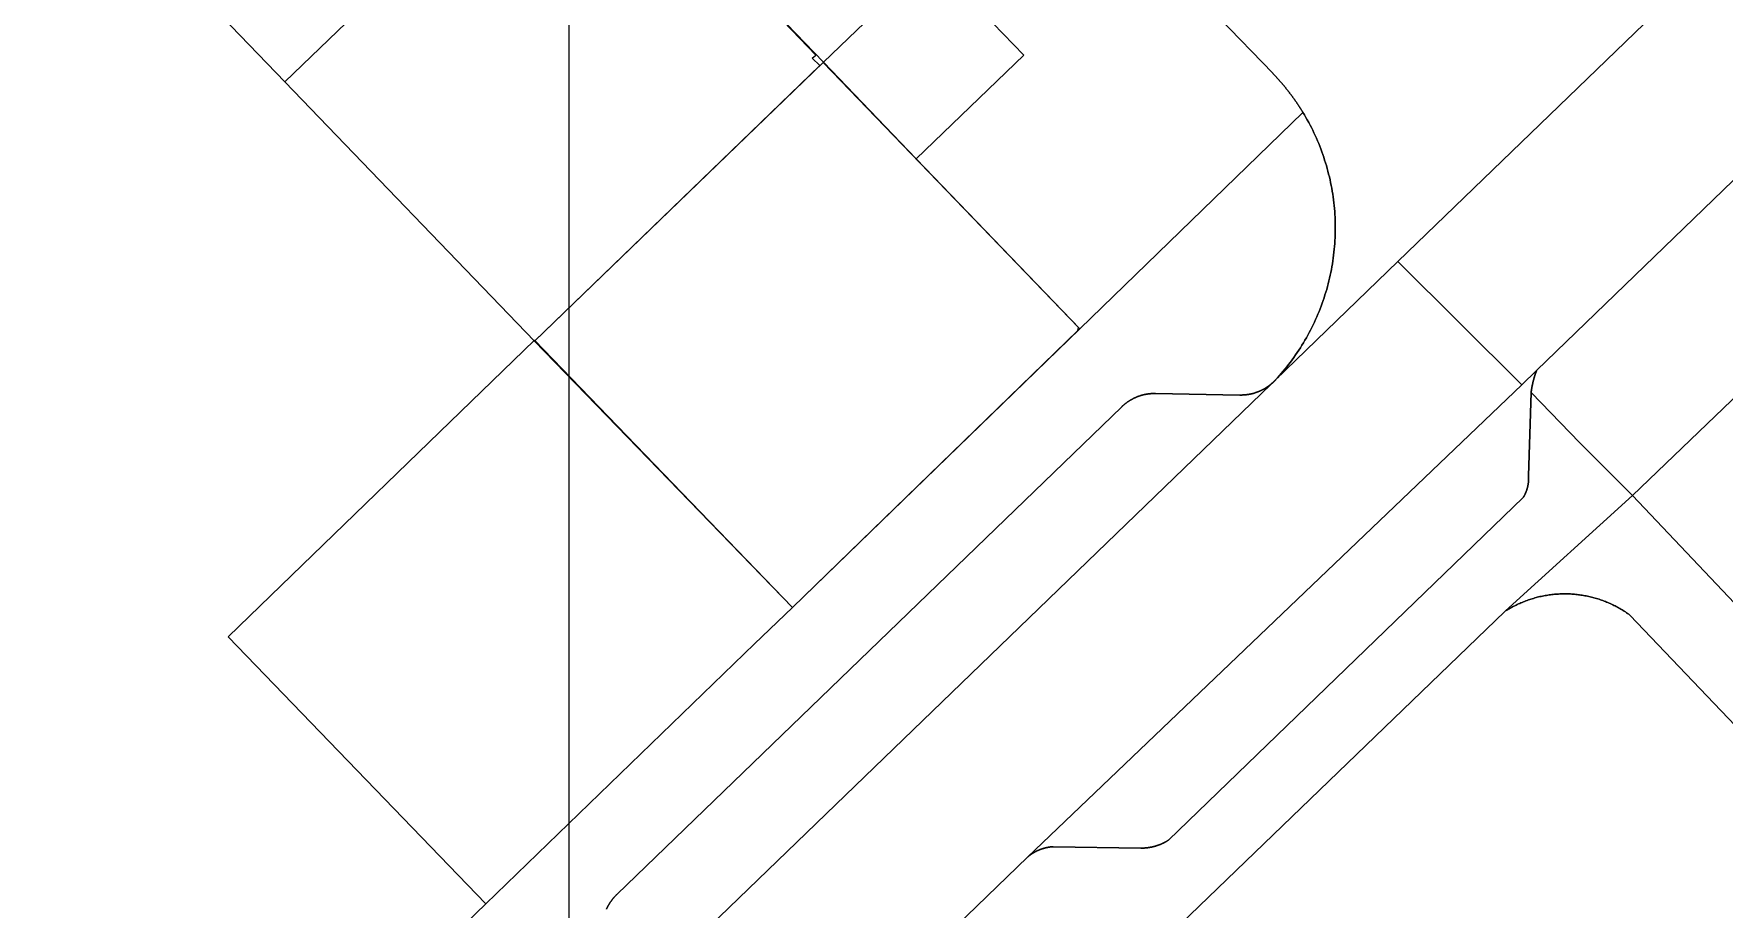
# Model space of a CAD drawing. Header units: metres. Extents: x -127 to 442, y -186 to 462.
# Drawn here: x -11.28 to 24.37, y 17.32 to 35.79 of the extents above; entities that cross this region are included whole.
import ezdxf

# ---------------------------------------------------------------- set-up
doc = ezdxf.new("R2010")
doc.units = ezdxf.units.M

msp = doc.modelspace()

# ---------------------------------------------------------------- linework, layer by layer
at = {"color": 7}
msp.add_lwpolyline([(0, 0), (249, 0), (249, 249), (0, 249)], close=True, dxfattribs=at)
at = {"layer": 'building_2', "color": 1}
for points in [[(-11.281, 40.281), (-5.984, 34.781), (0.117, 40.656), (-5.188, 46.156), (-11.281, 40.281)], [(0.117, 40.656), (-5.984, 34.781), (-0.719, 29.312), (5.297, 35.125), (5.133, 35.281), (5.211, 35.344), (0.117, 40.656)], [(5.367, 35.188), (-0.719, 29.312), (4.719, 23.688), (10.734, 29.531), (10.75, 29.594), (5.367, 35.188)]]:
    msp.add_lwpolyline(points, close=True, dxfattribs=at)
at = {"layer": 'road_0', "color": 8}
for points in [[(13.718, 36.13), (14.848, 34.959), (14.848, 34.959), (14.855, 34.951), (14.863, 34.944), (14.87, 34.936), (14.877, 34.929), (14.884, 34.921), (14.891, 34.913), (14.899, 34.906), (14.906, 34.898), (14.913, 34.89), (14.92, 34.882), (14.927, 34.875), (14.934, 34.867), (14.941, 34.859), (14.949, 34.851), (14.956, 34.844), (14.963, 34.836), (14.97, 34.828), (14.977, 34.82), (14.984, 34.812), (14.991, 34.804), (14.998, 34.796), (15.004, 34.788), (15.011, 34.781), (15.018, 34.773), (15.025, 34.765), (15.032, 34.757), (15.039, 34.749), (15.046, 34.741), (15.052, 34.733), (15.059, 34.725), (15.066, 34.717), (15.073, 34.708), (15.08, 34.7), (15.086, 34.692), (15.093, 34.684), (15.1, 34.676), (15.106, 34.668), (15.113, 34.66), (15.12, 34.652), (15.126, 34.643), (15.133, 34.635), (15.139, 34.627), (15.146, 34.619), (15.152, 34.611), (15.159, 34.602), (15.165, 34.594), (15.172, 34.586), (15.178, 34.577), (15.185, 34.569), (15.191, 34.561), (15.198, 34.552), (15.204, 34.544), (15.21, 34.536), (15.217, 34.527), (15.223, 34.519), (15.229, 34.51), (15.236, 34.502), (15.242, 34.494), (15.248, 34.485), (15.255, 34.477), (15.261, 34.468), (15.267, 34.46), (15.273, 34.451), (15.279, 34.443), (15.285, 34.434), (15.292, 34.426), (15.298, 34.417), (15.304, 34.408), (15.31, 34.4), (15.316, 34.391), (15.322, 34.383), (15.328, 34.374), (15.334, 34.365), (15.34, 34.357), (15.346, 34.348), (15.352, 34.339), (15.358, 34.331), (15.364, 34.322), (15.37, 34.313), (15.375, 34.304), (15.381, 34.296), (15.387, 34.287), (15.393, 34.278), (15.399, 34.269), (15.404, 34.261), (15.41, 34.252), (15.416, 34.243), (15.422, 34.234), (15.427, 34.225), (15.433, 34.216), (15.439, 34.207), (15.444, 34.199), (15.45, 34.19), (15.455, 34.181), (15.461, 34.172), (15.466, 34.163), (15.472, 34.154), (15.478, 34.145), (15.483, 34.136), (15.483, 34.136), (15.515, 34.083), (15.546, 34.03), (15.576, 33.976), (15.605, 33.922), (15.634, 33.868), (15.662, 33.813), (15.69, 33.758), (15.716, 33.703), (15.742, 33.647), (15.767, 33.591), (15.792, 33.534), (15.816, 33.477), (15.839, 33.42), (15.861, 33.363), (15.882, 33.305), (15.903, 33.247), (15.923, 33.189), (15.942, 33.13), (15.96, 33.072), (15.978, 33.013), (15.995, 32.954), (16.011, 32.894), (16.026, 32.835), (16.041, 32.775), (16.055, 32.715), (16.068, 32.655), (16.08, 32.594), (16.091, 32.534), (16.102, 32.473), (16.112, 32.412), (16.121, 32.351), (16.129, 32.29), (16.136, 32.229), (16.143, 32.168), (16.149, 32.107), (16.154, 32.046), (16.158, 31.984), (16.161, 31.923), (16.164, 31.861), (16.165, 31.8), (16.166, 31.738), (16.167, 31.677), (16.166, 31.615), (16.164, 31.553), (16.162, 31.492), (16.159, 31.43), (16.155, 31.369), (16.151, 31.308), (16.145, 31.246), (16.139, 31.185), (16.132, 31.124), (16.124, 31.063), (16.115, 31.002), (16.106, 30.941), (16.095, 30.88), (16.084, 30.82), (16.073, 30.76), (16.06, 30.699), (16.046, 30.639), (16.032, 30.579), (16.017, 30.52), (16.001, 30.46), (15.985, 30.401), (15.968, 30.342), (15.949, 30.283), (15.931, 30.224), (15.911, 30.166), (15.89, 30.108), (15.869, 30.05), (15.847, 29.993), (15.825, 29.935), (15.801, 29.879), (15.777, 29.822), (15.752, 29.766), (15.727, 29.71), (15.7, 29.654), (15.673, 29.599), (15.645, 29.544), (15.617, 29.489), (15.588, 29.435), (15.558, 29.381), (15.527, 29.328), (15.496, 29.275), (15.464, 29.223), (15.431, 29.17), (15.397, 29.119), (15.363, 29.067), (15.329, 29.017), (15.293, 28.966), (15.257, 28.916), (15.22, 28.867), (15.183, 28.818), (15.145, 28.77), (15.106, 28.722), (15.067, 28.674), (15.027, 28.627), (14.987, 28.581), (14.946, 28.535), (14.904, 28.49), (14.904, 28.49), (17.488, 30.988), (24.284, 37.557)], [(24.284, 37.557), (17.488, 30.988), (20.098, 28.385), (20.412, 28.689), (25.176, 33.299)], [(7.637, 37.374), (9.6, 35.34), (7.329, 33.155), (10.779, 29.569), (15.483, 34.136), (15.483, 34.136), (15.478, 34.145), (15.472, 34.154), (15.466, 34.163), (15.461, 34.172), (15.455, 34.181), (15.45, 34.19), (15.444, 34.199), (15.439, 34.207), (15.433, 34.216), (15.427, 34.225), (15.422, 34.234), (15.416, 34.243), (15.41, 34.252), (15.404, 34.261), (15.399, 34.269), (15.393, 34.278), (15.387, 34.287), (15.381, 34.296), (15.375, 34.304), (15.37, 34.313), (15.364, 34.322), (15.358, 34.331), (15.352, 34.339), (15.346, 34.348), (15.34, 34.357), (15.334, 34.365), (15.328, 34.374), (15.322, 34.383), (15.316, 34.391), (15.31, 34.4), (15.304, 34.408), (15.298, 34.417), (15.292, 34.426), (15.285, 34.434), (15.279, 34.443), (15.273, 34.451), (15.267, 34.46), (15.261, 34.468), (15.255, 34.477), (15.248, 34.485), (15.242, 34.494), (15.236, 34.502), (15.229, 34.51), (15.223, 34.519), (15.217, 34.527), (15.21, 34.536), (15.204, 34.544), (15.198, 34.552), (15.191, 34.561), (15.185, 34.569), (15.178, 34.577), (15.172, 34.586), (15.165, 34.594), (15.159, 34.602), (15.152, 34.611), (15.146, 34.619), (15.139, 34.627), (15.133, 34.635), (15.126, 34.643), (15.12, 34.652), (15.113, 34.66), (15.106, 34.668), (15.1, 34.676), (15.093, 34.684), (15.086, 34.692), (15.08, 34.7), (15.073, 34.708), (15.066, 34.717), (15.059, 34.725), (15.052, 34.733), (15.046, 34.741), (15.039, 34.749), (15.032, 34.757), (15.025, 34.765), (15.018, 34.773), (15.011, 34.781), (15.004, 34.788), (14.998, 34.796), (14.991, 34.804), (14.984, 34.812), (14.977, 34.82), (14.97, 34.828), (14.963, 34.836), (14.956, 34.844), (14.949, 34.851), (14.941, 34.859), (14.934, 34.867), (14.927, 34.875), (14.92, 34.882), (14.913, 34.89), (14.906, 34.898), (14.899, 34.906), (14.891, 34.913), (14.884, 34.921), (14.877, 34.929), (14.87, 34.936), (14.863, 34.944), (14.855, 34.951), (14.848, 34.959), (14.848, 34.959), (13.718, 36.13)], [(0.796, 17.324), (0.799, 17.331), (0.803, 17.339), (0.806, 17.346), (0.809, 17.353), (0.813, 17.36), (0.817, 17.367), (0.82, 17.375), (0.824, 17.382), (0.828, 17.389), (0.831, 17.396), (0.835, 17.403), (0.839, 17.41), (0.843, 17.417), (0.847, 17.423), (0.851, 17.43), (0.855, 17.437), (0.859, 17.444), (0.864, 17.451), (0.868, 17.457), (0.872, 17.464), (0.877, 17.471), (0.881, 17.477), (0.886, 17.484), (0.89, 17.49), (0.895, 17.497), (0.899, 17.503), (0.904, 17.51), (0.909, 17.516), (0.914, 17.523), (0.918, 17.529), (0.923, 17.535), (0.928, 17.542), (0.933, 17.548), (0.938, 17.554), (0.943, 17.56), (0.949, 17.566), (0.954, 17.572), (0.959, 17.578), (0.964, 17.584), (0.97, 17.59), (0.975, 17.596), (0.98, 17.602), (0.986, 17.608), (0.991, 17.613), (0.997, 17.619), (1.003, 17.625), (1.008, 17.63), (1.014, 17.636), (1.014, 17.636), (11.664, 27.925), (11.664, 27.925), (11.67, 27.931), (11.675, 27.936), (11.681, 27.941), (11.687, 27.947), (11.693, 27.952), (11.699, 27.957), (11.705, 27.963), (11.711, 27.968), (11.717, 27.973), (11.723, 27.978), (11.729, 27.983), (11.736, 27.988), (11.742, 27.993), (11.748, 27.998), (11.754, 28.003), (11.761, 28.007), (11.767, 28.012), (11.773, 28.017), (11.78, 28.021), (11.786, 28.026), (11.793, 28.03), (11.8, 28.035), (11.806, 28.039), (11.813, 28.044), (11.819, 28.048), (11.826, 28.052), (11.833, 28.057), (11.84, 28.061), (11.846, 28.065), (11.853, 28.069), (11.86, 28.073), (11.867, 28.077), (11.874, 28.081), (11.881, 28.084), (11.888, 28.088), (11.895, 28.092), (11.902, 28.096), (11.909, 28.099), (11.916, 28.103), (11.923, 28.106), (11.93, 28.11), (11.938, 28.113), (11.945, 28.116), (11.952, 28.12), (11.959, 28.123), (11.967, 28.126), (11.974, 28.129), (11.981, 28.132), (11.989, 28.135), (11.996, 28.138), (12.004, 28.141), (12.011, 28.143), (12.018, 28.146), (12.026, 28.149), (12.033, 28.151), (12.041, 28.154), (12.049, 28.157), (12.056, 28.159), (12.064, 28.161), (12.071, 28.164), (12.079, 28.166), (12.087, 28.168), (12.094, 28.17), (12.102, 28.172), (12.11, 28.174), (12.117, 28.176), (12.125, 28.178), (12.133, 28.18), (12.14, 28.182), (12.148, 28.183), (12.156, 28.185), (12.164, 28.186), (12.172, 28.188), (12.179, 28.189), (12.187, 28.191), (12.195, 28.192), (12.203, 28.193), (12.211, 28.195), (12.219, 28.196), (12.226, 28.197), (12.234, 28.198), (12.242, 28.199), (12.25, 28.2), (12.258, 28.2), (12.266, 28.201), (12.274, 28.202), (12.282, 28.202), (12.29, 28.203), (12.298, 28.204), (12.306, 28.204), (12.313, 28.204), (12.321, 28.205), (12.329, 28.205), (12.337, 28.205), (12.345, 28.205), (12.353, 28.205), (12.361, 28.205), (12.369, 28.205), (12.377, 28.205), (12.377, 28.205), (14.154, 28.172), (14.154, 28.172), (14.161, 28.172), (14.168, 28.172), (14.176, 28.172), (14.183, 28.172), (14.19, 28.172), (14.197, 28.172), (14.204, 28.172), (14.212, 28.173), (14.219, 28.173), (14.226, 28.173), (14.233, 28.174), (14.24, 28.174), (14.248, 28.175), (14.255, 28.175), (14.262, 28.176), (14.269, 28.177), (14.276, 28.177), (14.283, 28.178), (14.291, 28.179), (14.298, 28.18), (14.305, 28.181), (14.312, 28.182), (14.319, 28.183), (14.326, 28.184), (14.333, 28.185), (14.341, 28.186), (14.348, 28.188), (14.355, 28.189), (14.362, 28.19), (14.369, 28.192), (14.376, 28.193), (14.383, 28.195), (14.39, 28.196), (14.397, 28.198), (14.404, 28.199), (14.411, 28.201), (14.418, 28.203), (14.425, 28.205), (14.432, 28.206), (14.439, 28.208), (14.446, 28.21), (14.453, 28.212), (14.46, 28.214), (14.467, 28.216), (14.474, 28.219), (14.48, 28.221), (14.487, 28.223), (14.494, 28.225), (14.501, 28.228), (14.508, 28.23), (14.515, 28.232), (14.521, 28.235), (14.528, 28.238), (14.535, 28.24), (14.541, 28.243), (14.548, 28.245), (14.555, 28.248), (14.561, 28.251), (14.568, 28.254), (14.575, 28.257), (14.581, 28.26), (14.588, 28.263), (14.594, 28.266), (14.601, 28.269), (14.607, 28.272), (14.614, 28.275), (14.62, 28.278), (14.627, 28.281), (14.633, 28.285), (14.64, 28.288), (14.646, 28.291), (14.652, 28.295), (14.659, 28.298), (14.665, 28.302), (14.671, 28.305), (14.677, 28.309), (14.684, 28.313), (14.69, 28.316), (14.696, 28.32), (14.702, 28.324), (14.708, 28.328), (14.714, 28.332), (14.72, 28.336), (14.726, 28.339), (14.732, 28.343), (14.738, 28.348), (14.744, 28.352), (14.75, 28.356), (14.756, 28.36), (14.762, 28.364), (14.768, 28.368), (14.773, 28.373), (14.779, 28.377), (14.785, 28.381), (14.791, 28.386), (14.796, 28.39), (14.802, 28.395), (14.807, 28.399), (14.813, 28.404), (14.813, 28.404), (14.814, 28.405), (14.815, 28.406), (14.816, 28.406), (14.817, 28.407), (14.818, 28.408), (14.819, 28.409), (14.82, 28.41), (14.821, 28.411), (14.822, 28.411), (14.823, 28.412), (14.824, 28.413), (14.825, 28.414), (14.825, 28.415), (14.826, 28.416), (14.827, 28.416), (14.828, 28.417), (14.829, 28.418), (14.83, 28.419), (14.831, 28.42), (14.832, 28.421), (14.833, 28.421), (14.834, 28.422), (14.835, 28.423), (14.836, 28.424), (14.837, 28.425), (14.838, 28.426), (14.839, 28.426), (14.84, 28.427), (14.841, 28.428), (14.842, 28.429), (14.843, 28.43), (14.843, 28.431), (14.844, 28.432), (14.845, 28.432), (14.846, 28.433), (14.847, 28.434), (14.848, 28.435), (14.849, 28.436), (14.85, 28.437), (14.851, 28.438), (14.852, 28.438), (14.853, 28.439), (14.854, 28.44), (14.855, 28.441), (14.856, 28.442), (14.856, 28.443), (14.857, 28.444), (14.858, 28.444), (14.859, 28.445), (14.86, 28.446), (14.861, 28.447), (14.862, 28.448), (14.863, 28.449), (14.864, 28.45), (14.865, 28.451), (14.866, 28.451), (14.867, 28.452), (14.867, 28.453), (14.868, 28.454), (14.869, 28.455), (14.87, 28.456), (14.871, 28.457), (14.872, 28.458), (14.873, 28.458), (14.874, 28.459), (14.875, 28.46), (14.876, 28.461), (14.877, 28.462), (14.877, 28.463), (14.878, 28.464), (14.879, 28.465), (14.88, 28.466), (14.881, 28.466), (14.882, 28.467), (14.883, 28.468), (14.884, 28.469), (14.885, 28.47), (14.886, 28.471), (14.886, 28.472), (14.887, 28.473), (14.888, 28.474), (14.889, 28.475), (14.89, 28.475), (14.891, 28.476), (14.892, 28.477), (14.893, 28.478), (14.893, 28.479), (14.894, 28.48), (14.895, 28.481), (14.896, 28.482), (14.897, 28.483), (14.898, 28.484), (14.899, 28.485), (14.9, 28.485), (14.901, 28.486), (14.901, 28.487), (14.902, 28.488), (14.903, 28.489), (14.904, 28.49), (14.904, 28.49), (14.946, 28.535), (14.987, 28.581), (15.027, 28.627), (15.067, 28.674), (15.106, 28.722), (15.145, 28.77), (15.183, 28.818), (15.22, 28.867), (15.257, 28.916), (15.293, 28.966), (15.329, 29.017), (15.363, 29.067), (15.397, 29.119), (15.431, 29.17), (15.464, 29.223), (15.496, 29.275), (15.527, 29.328), (15.558, 29.381), (15.588, 29.435), (15.617, 29.489), (15.645, 29.544), (15.673, 29.599), (15.7, 29.654), (15.727, 29.71), (15.752, 29.766), (15.777, 29.822), (15.801, 29.879), (15.825, 29.935), (15.847, 29.993), (15.869, 30.05), (15.89, 30.108), (15.911, 30.166), (15.931, 30.224), (15.949, 30.283), (15.968, 30.342), (15.985, 30.401), (16.001, 30.46), (16.017, 30.52), (16.032, 30.579), (16.046, 30.639), (16.06, 30.699), (16.073, 30.76), (16.084, 30.82), (16.095, 30.88), (16.106, 30.941), (16.115, 31.002), (16.124, 31.063), (16.132, 31.124), (16.139, 31.185), (16.145, 31.246), (16.151, 31.308), (16.155, 31.369), (16.159, 31.43), (16.162, 31.492), (16.164, 31.553), (16.166, 31.615), (16.167, 31.677), (16.166, 31.738), (16.165, 31.8), (16.164, 31.861), (16.161, 31.923), (16.158, 31.984), (16.154, 32.046), (16.149, 32.107), (16.143, 32.168), (16.136, 32.229), (16.129, 32.29), (16.121, 32.351), (16.112, 32.412), (16.102, 32.473), (16.091, 32.534), (16.08, 32.594), (16.068, 32.655), (16.055, 32.715), (16.041, 32.775), (16.026, 32.835), (16.011, 32.894), (15.995, 32.954), (15.978, 33.013), (15.96, 33.072), (15.942, 33.13), (15.923, 33.189), (15.903, 33.247), (15.882, 33.305), (15.861, 33.363), (15.839, 33.42), (15.816, 33.477), (15.792, 33.534), (15.767, 33.591), (15.742, 33.647), (15.716, 33.703), (15.69, 33.758), (15.662, 33.813), (15.634, 33.868), (15.605, 33.922), (15.576, 33.976), (15.546, 34.03), (15.515, 34.083), (15.483, 34.136), (15.483, 34.136), (10.779, 29.569), (4.719, 23.689), (3.92, 22.92), (-1.75, 17.435), (-7.441, 11.929)], [(25.176, 33.299), (20.412, 28.689), (20.412, 28.689), (20.41, 28.684), (20.409, 28.68), (20.407, 28.675), (20.405, 28.671), (20.403, 28.666), (20.402, 28.662), (20.4, 28.657), (20.398, 28.653), (20.397, 28.648), (20.395, 28.644), (20.393, 28.639), (20.392, 28.634), (20.39, 28.63), (20.388, 28.625), (20.387, 28.621), (20.385, 28.616), (20.384, 28.611), (20.382, 28.607), (20.381, 28.602), (20.379, 28.598), (20.378, 28.593), (20.376, 28.588), (20.375, 28.584), (20.373, 28.579), (20.372, 28.575), (20.37, 28.57), (20.369, 28.565), (20.367, 28.561), (20.366, 28.556), (20.364, 28.551), (20.363, 28.547), (20.362, 28.542), (20.36, 28.537), (20.359, 28.533), (20.358, 28.528), (20.356, 28.523), (20.355, 28.519), (20.354, 28.514), (20.352, 28.509), (20.351, 28.505), (20.35, 28.5), (20.348, 28.495), (20.347, 28.491), (20.346, 28.486), (20.345, 28.481), (20.343, 28.477), (20.342, 28.472), (20.341, 28.467), (20.34, 28.463), (20.339, 28.458), (20.338, 28.453), (20.336, 28.448), (20.335, 28.444), (20.334, 28.439), (20.333, 28.434), (20.332, 28.43), (20.331, 28.425), (20.33, 28.42), (20.329, 28.415), (20.328, 28.411), (20.327, 28.406), (20.326, 28.401), (20.324, 28.396), (20.323, 28.392), (20.322, 28.387), (20.322, 28.382), (20.321, 28.377), (20.32, 28.373), (20.319, 28.368), (20.318, 28.363), (20.317, 28.358), (20.316, 28.354), (20.315, 28.349), (20.314, 28.344), (20.313, 28.339), (20.312, 28.334), (20.312, 28.33), (20.311, 28.325), (20.31, 28.32), (20.309, 28.315), (20.308, 28.31), (20.307, 28.306), (20.307, 28.301), (20.306, 28.296), (20.305, 28.291), (20.304, 28.287), (20.304, 28.282), (20.303, 28.277), (20.302, 28.272), (20.302, 28.267), (20.301, 28.263), (20.3, 28.258), (20.3, 28.253), (20.299, 28.248), (20.298, 28.243), (20.298, 28.238), (20.297, 28.234), (20.297, 28.229), (20.296, 28.224), (20.296, 28.224), (21.324, 27.162), (22.434, 26.055), (27.49, 30.904)], [(1.338, 10.355), (9.676, 18.424), (20.098, 28.385), (17.488, 30.988), (14.904, 28.49), (14.904, 28.49), (14.903, 28.489), (14.902, 28.488), (14.901, 28.487), (14.901, 28.486), (14.9, 28.485), (14.899, 28.485), (14.898, 28.484), (14.897, 28.483), (14.896, 28.482), (14.895, 28.481), (14.894, 28.48), (14.893, 28.479), (14.893, 28.478), (14.892, 28.477), (14.891, 28.476), (14.89, 28.475), (14.889, 28.475), (14.888, 28.474), (14.887, 28.473), (14.886, 28.472), (14.886, 28.471), (14.885, 28.47), (14.884, 28.469), (14.883, 28.468), (14.882, 28.467), (14.881, 28.466), (14.88, 28.466), (14.879, 28.465), (14.878, 28.464), (14.877, 28.463), (14.877, 28.462), (14.876, 28.461), (14.875, 28.46), (14.874, 28.459), (14.873, 28.458), (14.872, 28.458), (14.871, 28.457), (14.87, 28.456), (14.869, 28.455), (14.868, 28.454), (14.867, 28.453), (14.867, 28.452), (14.866, 28.451), (14.865, 28.451), (14.864, 28.45), (14.863, 28.449), (14.862, 28.448), (14.861, 28.447), (14.86, 28.446), (14.859, 28.445), (14.858, 28.444), (14.857, 28.444), (14.856, 28.443), (14.856, 28.442), (14.855, 28.441), (14.854, 28.44), (14.853, 28.439), (14.852, 28.438), (14.851, 28.438), (14.85, 28.437), (14.849, 28.436), (14.848, 28.435), (14.847, 28.434), (14.846, 28.433), (14.845, 28.432), (14.844, 28.432), (14.843, 28.431), (14.843, 28.43), (14.842, 28.429), (14.841, 28.428), (14.84, 28.427), (14.839, 28.426), (14.838, 28.426), (14.837, 28.425), (14.836, 28.424), (14.835, 28.423), (14.834, 28.422), (14.833, 28.421), (14.832, 28.421), (14.831, 28.42), (14.83, 28.419), (14.829, 28.418), (14.828, 28.417), (14.827, 28.416), (14.826, 28.416), (14.825, 28.415), (14.825, 28.414), (14.824, 28.413), (14.823, 28.412), (14.822, 28.411), (14.821, 28.411), (14.82, 28.41), (14.819, 28.409), (14.818, 28.408), (14.817, 28.407), (14.816, 28.406), (14.815, 28.406), (14.814, 28.405), (14.813, 28.404), (14.813, 28.404), (0.521, 14.595)], [(0.521, 14.595), (14.813, 28.404), (14.813, 28.404), (14.807, 28.399), (14.802, 28.395), (14.796, 28.39), (14.791, 28.386), (14.785, 28.381), (14.779, 28.377), (14.773, 28.373), (14.768, 28.368), (14.762, 28.364), (14.756, 28.36), (14.75, 28.356), (14.744, 28.352), (14.738, 28.348), (14.732, 28.343), (14.726, 28.339), (14.72, 28.336), (14.714, 28.332), (14.708, 28.328), (14.702, 28.324), (14.696, 28.32), (14.69, 28.316), (14.684, 28.313), (14.677, 28.309), (14.671, 28.305), (14.665, 28.302), (14.659, 28.298), (14.652, 28.295), (14.646, 28.291), (14.64, 28.288), (14.633, 28.285), (14.627, 28.281), (14.62, 28.278), (14.614, 28.275), (14.607, 28.272), (14.601, 28.269), (14.594, 28.266), (14.588, 28.263), (14.581, 28.26), (14.575, 28.257), (14.568, 28.254), (14.561, 28.251), (14.555, 28.248), (14.548, 28.245), (14.541, 28.243), (14.535, 28.24), (14.528, 28.238), (14.521, 28.235), (14.515, 28.232), (14.508, 28.23), (14.501, 28.228), (14.494, 28.225), (14.487, 28.223), (14.48, 28.221), (14.474, 28.219), (14.467, 28.216), (14.46, 28.214), (14.453, 28.212), (14.446, 28.21), (14.439, 28.208), (14.432, 28.206), (14.425, 28.205), (14.418, 28.203), (14.411, 28.201), (14.404, 28.199), (14.397, 28.198), (14.39, 28.196), (14.383, 28.195), (14.376, 28.193), (14.369, 28.192), (14.362, 28.19), (14.355, 28.189), (14.348, 28.188), (14.341, 28.186), (14.333, 28.185), (14.326, 28.184), (14.319, 28.183), (14.312, 28.182), (14.305, 28.181), (14.298, 28.18), (14.291, 28.179), (14.283, 28.178), (14.276, 28.177), (14.269, 28.177), (14.262, 28.176), (14.255, 28.175), (14.248, 28.175), (14.24, 28.174), (14.233, 28.174), (14.226, 28.173), (14.219, 28.173), (14.212, 28.173), (14.204, 28.172), (14.197, 28.172), (14.19, 28.172), (14.183, 28.172), (14.176, 28.172), (14.168, 28.172), (14.161, 28.172), (14.154, 28.172), (14.154, 28.172), (12.377, 28.205), (12.377, 28.205), (12.369, 28.205), (12.361, 28.205), (12.353, 28.205), (12.345, 28.205), (12.337, 28.205), (12.329, 28.205), (12.321, 28.205), (12.313, 28.204), (12.306, 28.204), (12.298, 28.204), (12.29, 28.203), (12.282, 28.202), (12.274, 28.202), (12.266, 28.201), (12.258, 28.2), (12.25, 28.2), (12.242, 28.199), (12.234, 28.198), (12.226, 28.197), (12.219, 28.196), (12.211, 28.195), (12.203, 28.193), (12.195, 28.192), (12.187, 28.191), (12.179, 28.189), (12.172, 28.188), (12.164, 28.186), (12.156, 28.185), (12.148, 28.183), (12.14, 28.182), (12.133, 28.18), (12.125, 28.178), (12.117, 28.176), (12.11, 28.174), (12.102, 28.172), (12.094, 28.17), (12.087, 28.168), (12.079, 28.166), (12.071, 28.164), (12.064, 28.161), (12.056, 28.159), (12.049, 28.157), (12.041, 28.154), (12.033, 28.151), (12.026, 28.149), (12.018, 28.146), (12.011, 28.143), (12.004, 28.141), (11.996, 28.138), (11.989, 28.135), (11.981, 28.132), (11.974, 28.129), (11.967, 28.126), (11.959, 28.123), (11.952, 28.12), (11.945, 28.116), (11.938, 28.113), (11.93, 28.11), (11.923, 28.106), (11.916, 28.103), (11.909, 28.099), (11.902, 28.096), (11.895, 28.092), (11.888, 28.088), (11.881, 28.084), (11.874, 28.081), (11.867, 28.077), (11.86, 28.073), (11.853, 28.069), (11.846, 28.065), (11.84, 28.061), (11.833, 28.057), (11.826, 28.052), (11.819, 28.048), (11.813, 28.044), (11.806, 28.039), (11.8, 28.035), (11.793, 28.03), (11.786, 28.026), (11.78, 28.021), (11.773, 28.017), (11.767, 28.012), (11.761, 28.007), (11.754, 28.003), (11.748, 27.998), (11.742, 27.993), (11.736, 27.988), (11.729, 27.983), (11.723, 27.978), (11.717, 27.973), (11.711, 27.968), (11.705, 27.963), (11.699, 27.957), (11.693, 27.952), (11.687, 27.947), (11.681, 27.941), (11.675, 27.936), (11.67, 27.931), (11.664, 27.925), (11.664, 27.925), (1.014, 17.636), (1.014, 17.636), (1.008, 17.63), (1.003, 17.625), (0.997, 17.619), (0.991, 17.613), (0.986, 17.608), (0.98, 17.602), (0.975, 17.596), (0.97, 17.59), (0.964, 17.584), (0.959, 17.578), (0.954, 17.572), (0.949, 17.566), (0.943, 17.56), (0.938, 17.554), (0.933, 17.548), (0.928, 17.542), (0.923, 17.535), (0.918, 17.529), (0.914, 17.523), (0.909, 17.516), (0.904, 17.51), (0.899, 17.503), (0.895, 17.497), (0.89, 17.49), (0.886, 17.484), (0.881, 17.477), (0.877, 17.471), (0.872, 17.464), (0.868, 17.457), (0.864, 17.451), (0.859, 17.444), (0.855, 17.437), (0.851, 17.43), (0.847, 17.423), (0.843, 17.417), (0.839, 17.41), (0.835, 17.403), (0.831, 17.396), (0.828, 17.389), (0.824, 17.382), (0.82, 17.375), (0.817, 17.367), (0.813, 17.36), (0.809, 17.353), (0.806, 17.346), (0.803, 17.339), (0.799, 17.331), (0.796, 17.324)], [(12.123, 16.258), (19.741, 23.605), (19.759, 23.617), (22.434, 26.055), (21.324, 27.162), (20.296, 28.224), (20.242, 26.47), (20.242, 26.47), (20.242, 26.465), (20.243, 26.46), (20.243, 26.455), (20.243, 26.45), (20.243, 26.446), (20.244, 26.441), (20.244, 26.436), (20.244, 26.431), (20.244, 26.426), (20.244, 26.421), (20.244, 26.416), (20.244, 26.411), (20.244, 26.406), (20.244, 26.402), (20.244, 26.397), (20.244, 26.392), (20.243, 26.387), (20.243, 26.382), (20.243, 26.377), (20.243, 26.372), (20.243, 26.367), (20.242, 26.362), (20.242, 26.357), (20.242, 26.353), (20.241, 26.348), (20.241, 26.343), (20.24, 26.338), (20.24, 26.333), (20.239, 26.328), (20.239, 26.323), (20.238, 26.319), (20.237, 26.314), (20.237, 26.309), (20.236, 26.304), (20.235, 26.299), (20.235, 26.294), (20.234, 26.289), (20.233, 26.285), (20.232, 26.28), (20.231, 26.275), (20.23, 26.27), (20.229, 26.265), (20.229, 26.261), (20.228, 26.256), (20.227, 26.251), (20.225, 26.246), (20.224, 26.241), (20.223, 26.237), (20.222, 26.232), (20.221, 26.227), (20.22, 26.222), (20.219, 26.218), (20.217, 26.213), (20.216, 26.208), (20.215, 26.203), (20.213, 26.199), (20.212, 26.194), (20.211, 26.189), (20.209, 26.185), (20.208, 26.18), (20.206, 26.175), (20.205, 26.171), (20.203, 26.166), (20.201, 26.161), (20.2, 26.157), (20.198, 26.152), (20.197, 26.148), (20.195, 26.143), (20.193, 26.138), (20.191, 26.134), (20.19, 26.129), (20.188, 26.125), (20.186, 26.12), (20.184, 26.116), (20.182, 26.111), (20.18, 26.107), (20.178, 26.102), (20.176, 26.098), (20.174, 26.093), (20.172, 26.089), (20.17, 26.084), (20.168, 26.08), (20.166, 26.076), (20.164, 26.071), (20.161, 26.067), (20.159, 26.062), (20.157, 26.058), (20.155, 26.054), (20.152, 26.049), (20.15, 26.045), (20.148, 26.041), (20.145, 26.037), (20.143, 26.032), (20.141, 26.028), (20.138, 26.024), (20.136, 26.02), (20.133, 26.015), (20.131, 26.011), (20.128, 26.007), (20.128, 26.007), (12.649, 18.781), (12.649, 18.781), (12.644, 18.778), (12.638, 18.774), (12.633, 18.771), (12.628, 18.768), (12.623, 18.765), (12.617, 18.762), (12.612, 18.759), (12.607, 18.755), (12.601, 18.752), (12.596, 18.749), (12.59, 18.746), (12.585, 18.743), (12.579, 18.74), (12.574, 18.738), (12.568, 18.735), (12.563, 18.732), (12.557, 18.729), (12.552, 18.726), (12.546, 18.723), (12.541, 18.721), (12.535, 18.718), (12.529, 18.715), (12.524, 18.713), (12.518, 18.71), (12.513, 18.708), (12.507, 18.705), (12.501, 18.703), (12.496, 18.7), (12.49, 18.698), (12.484, 18.695), (12.478, 18.693), (12.473, 18.691), (12.467, 18.688), (12.461, 18.686), (12.455, 18.684), (12.449, 18.682), (12.444, 18.68), (12.438, 18.678), (12.432, 18.675), (12.426, 18.673), (12.42, 18.671), (12.414, 18.669), (12.409, 18.667), (12.403, 18.666), (12.397, 18.664), (12.391, 18.662), (12.385, 18.66), (12.379, 18.658), (12.373, 18.656), (12.367, 18.655), (12.361, 18.653), (12.355, 18.651), (12.349, 18.65), (12.343, 18.648), (12.337, 18.647), (12.331, 18.645), (12.325, 18.644), (12.319, 18.642), (12.313, 18.641), (12.307, 18.64), (12.301, 18.638), (12.295, 18.637), (12.289, 18.636), (12.283, 18.634), (12.277, 18.633), (12.27, 18.632), (12.264, 18.631), (12.258, 18.63), (12.252, 18.629), (12.246, 18.628), (12.24, 18.627), (12.234, 18.626), (12.228, 18.625), (12.222, 18.624), (12.215, 18.623), (12.209, 18.623), (12.203, 18.622), (12.197, 18.621), (12.191, 18.62), (12.185, 18.62), (12.178, 18.619), (12.172, 18.618), (12.166, 18.618), (12.16, 18.617), (12.154, 18.617), (12.148, 18.617), (12.141, 18.616), (12.135, 18.616), (12.129, 18.615), (12.123, 18.615), (12.117, 18.615), (12.11, 18.615), (12.104, 18.614), (12.098, 18.614), (12.092, 18.614), (12.086, 18.614), (12.079, 18.614), (12.073, 18.614), (12.067, 18.614), (12.067, 18.614), (10.218, 18.644), (10.218, 18.644), (10.212, 18.644), (10.206, 18.643), (10.2, 18.643), (10.194, 18.642), (10.188, 18.642), (10.182, 18.641), (10.176, 18.641), (10.17, 18.64), (10.164, 18.639), (10.158, 18.639), (10.152, 18.638), (10.146, 18.637), (10.14, 18.636), (10.134, 18.635), (10.128, 18.634), (10.122, 18.633), (10.116, 18.632), (10.111, 18.631), (10.105, 18.63), (10.099, 18.629), (10.093, 18.628), (10.087, 18.627), (10.081, 18.626), (10.075, 18.624), (10.069, 18.623), (10.063, 18.622), (10.058, 18.62), (10.052, 18.619), (10.046, 18.617), (10.04, 18.616), (10.034, 18.614), (10.028, 18.613), (10.023, 18.611), (10.017, 18.609), (10.011, 18.608), (10.005, 18.606), (10, 18.604), (9.994, 18.602), (9.988, 18.601), (9.982, 18.599), (9.977, 18.597), (9.971, 18.595), (9.965, 18.593), (9.96, 18.591), (9.954, 18.589), (9.948, 18.587), (9.943, 18.584), (9.937, 18.582), (9.932, 18.58), (9.926, 18.578), (9.92, 18.575), (9.915, 18.573), (9.909, 18.571), (9.904, 18.568), (9.898, 18.566), (9.893, 18.563), (9.887, 18.561), (9.882, 18.558), (9.877, 18.556), (9.871, 18.553), (9.866, 18.55), (9.86, 18.548), (9.855, 18.545), (9.85, 18.542), (9.844, 18.539), (9.839, 18.537), (9.834, 18.534), (9.828, 18.531), (9.823, 18.528), (9.818, 18.525), (9.813, 18.522), (9.808, 18.519), (9.802, 18.516), (9.797, 18.513), (9.792, 18.509), (9.787, 18.506), (9.782, 18.503), (9.777, 18.5), (9.772, 18.497), (9.767, 18.493), (9.762, 18.49), (9.757, 18.486), (9.752, 18.483), (9.747, 18.48), (9.742, 18.476), (9.737, 18.473), (9.732, 18.469), (9.728, 18.465), (9.723, 18.462), (9.718, 18.458), (9.713, 18.455), (9.708, 18.451), (9.704, 18.447), (9.699, 18.443), (9.694, 18.44), (9.69, 18.436), (9.685, 18.432), (9.681, 18.428), (9.676, 18.424), (9.676, 18.424), (1.338, 10.355)], [(30.667, 17.36), (22.434, 26.055), (19.759, 23.617), (19.759, 23.617), (19.783, 23.632), (19.807, 23.646), (19.831, 23.661), (19.855, 23.675), (19.88, 23.689), (19.905, 23.702), (19.93, 23.715), (19.955, 23.728), (19.98, 23.74), (20.005, 23.753), (20.03, 23.765), (20.056, 23.776), (20.082, 23.787), (20.108, 23.798), (20.134, 23.809), (20.16, 23.819), (20.186, 23.829), (20.212, 23.839), (20.239, 23.849), (20.266, 23.858), (20.292, 23.866), (20.319, 23.875), (20.346, 23.883), (20.373, 23.891), (20.4, 23.898), (20.427, 23.905), (20.455, 23.912), (20.482, 23.919), (20.509, 23.925), (20.537, 23.931), (20.564, 23.936), (20.592, 23.941), (20.62, 23.946), (20.647, 23.951), (20.675, 23.955), (20.703, 23.959), (20.731, 23.962), (20.759, 23.965), (20.787, 23.968), (20.815, 23.97), (20.843, 23.973), (20.871, 23.974), (20.899, 23.976), (20.927, 23.977), (20.955, 23.978), (20.983, 23.978), (21.011, 23.978), (21.04, 23.978), (21.068, 23.977), (21.096, 23.976), (21.124, 23.975), (21.152, 23.974), (21.18, 23.972), (21.208, 23.969), (21.236, 23.967), (21.264, 23.964), (21.292, 23.96), (21.32, 23.957), (21.348, 23.953), (21.375, 23.949), (21.403, 23.944), (21.431, 23.939), (21.458, 23.934), (21.486, 23.928), (21.513, 23.922), (21.541, 23.916), (21.568, 23.909), (21.595, 23.902), (21.622, 23.895), (21.649, 23.887), (21.676, 23.879), (21.703, 23.871), (21.73, 23.863), (21.757, 23.854), (21.783, 23.844), (21.81, 23.835), (21.836, 23.825), (21.862, 23.815), (21.888, 23.804), (21.914, 23.794), (21.94, 23.782), (21.966, 23.771), (21.991, 23.759), (22.017, 23.747), (22.042, 23.735), (22.067, 23.722), (22.092, 23.709), (22.117, 23.696), (22.141, 23.682), (22.166, 23.669), (22.19, 23.654), (22.214, 23.64), (22.238, 23.625), (22.262, 23.61), (22.286, 23.595), (22.309, 23.579), (22.332, 23.564), (22.355, 23.547), (22.378, 23.531), (22.378, 23.531), (44.008, 0.866)]]:
    msp.add_lwpolyline(points, dxfattribs=at)
for points in [[(27.49, 30.904), (22.434, 26.055), (30.667, 17.36), (35.679, 22.257), (33.939, 24.059), (27.49, 30.904)], [(20.296, 28.224), (20.297, 28.229), (20.297, 28.234), (20.298, 28.238), (20.298, 28.243), (20.299, 28.248), (20.3, 28.253), (20.3, 28.258), (20.301, 28.263), (20.302, 28.267), (20.302, 28.272), (20.303, 28.277), (20.304, 28.282), (20.304, 28.287), (20.305, 28.291), (20.306, 28.296), (20.307, 28.301), (20.307, 28.306), (20.308, 28.31), (20.309, 28.315), (20.31, 28.32), (20.311, 28.325), (20.312, 28.33), (20.312, 28.334), (20.313, 28.339), (20.314, 28.344), (20.315, 28.349), (20.316, 28.354), (20.317, 28.358), (20.318, 28.363), (20.319, 28.368), (20.32, 28.373), (20.321, 28.377), (20.322, 28.382), (20.322, 28.387), (20.323, 28.392), (20.324, 28.396), (20.326, 28.401), (20.327, 28.406), (20.328, 28.411), (20.329, 28.415), (20.33, 28.42), (20.331, 28.425), (20.332, 28.43), (20.333, 28.434), (20.334, 28.439), (20.335, 28.444), (20.336, 28.448), (20.338, 28.453), (20.339, 28.458), (20.34, 28.463), (20.341, 28.467), (20.342, 28.472), (20.343, 28.477), (20.345, 28.481), (20.346, 28.486), (20.347, 28.491), (20.348, 28.495), (20.35, 28.5), (20.351, 28.505), (20.352, 28.509), (20.354, 28.514), (20.355, 28.519), (20.356, 28.523), (20.358, 28.528), (20.359, 28.533), (20.36, 28.537), (20.362, 28.542), (20.363, 28.547), (20.364, 28.551), (20.366, 28.556), (20.367, 28.561), (20.369, 28.565), (20.37, 28.57), (20.372, 28.575), (20.373, 28.579), (20.375, 28.584), (20.376, 28.588), (20.378, 28.593), (20.379, 28.598), (20.381, 28.602), (20.382, 28.607), (20.384, 28.611), (20.385, 28.616), (20.387, 28.621), (20.388, 28.625), (20.39, 28.63), (20.392, 28.634), (20.393, 28.639), (20.395, 28.644), (20.397, 28.648), (20.398, 28.653), (20.4, 28.657), (20.402, 28.662), (20.403, 28.666), (20.405, 28.671), (20.407, 28.675), (20.409, 28.68), (20.41, 28.684), (20.412, 28.689), (20.412, 28.689), (20.098, 28.385), (9.676, 18.424), (9.676, 18.424), (9.681, 18.428), (9.685, 18.432), (9.69, 18.436), (9.694, 18.44), (9.699, 18.443), (9.704, 18.447), (9.708, 18.451), (9.713, 18.455), (9.718, 18.458), (9.723, 18.462), (9.728, 18.465), (9.732, 18.469), (9.737, 18.473), (9.742, 18.476), (9.747, 18.48), (9.752, 18.483), (9.757, 18.486), (9.762, 18.49), (9.767, 18.493), (9.772, 18.497), (9.777, 18.5), (9.782, 18.503), (9.787, 18.506), (9.792, 18.509), (9.797, 18.513), (9.802, 18.516), (9.808, 18.519), (9.813, 18.522), (9.818, 18.525), (9.823, 18.528), (9.828, 18.531), (9.834, 18.534), (9.839, 18.537), (9.844, 18.539), (9.85, 18.542), (9.855, 18.545), (9.86, 18.548), (9.866, 18.55), (9.871, 18.553), (9.877, 18.556), (9.882, 18.558), (9.887, 18.561), (9.893, 18.563), (9.898, 18.566), (9.904, 18.568), (9.909, 18.571), (9.915, 18.573), (9.92, 18.575), (9.926, 18.578), (9.932, 18.58), (9.937, 18.582), (9.943, 18.584), (9.948, 18.587), (9.954, 18.589), (9.96, 18.591), (9.965, 18.593), (9.971, 18.595), (9.977, 18.597), (9.982, 18.599), (9.988, 18.601), (9.994, 18.602), (10, 18.604), (10.005, 18.606), (10.011, 18.608), (10.017, 18.609), (10.023, 18.611), (10.028, 18.613), (10.034, 18.614), (10.04, 18.616), (10.046, 18.617), (10.052, 18.619), (10.058, 18.62), (10.063, 18.622), (10.069, 18.623), (10.075, 18.624), (10.081, 18.626), (10.087, 18.627), (10.093, 18.628), (10.099, 18.629), (10.105, 18.63), (10.111, 18.631), (10.116, 18.632), (10.122, 18.633), (10.128, 18.634), (10.134, 18.635), (10.14, 18.636), (10.146, 18.637), (10.152, 18.638), (10.158, 18.639), (10.164, 18.639), (10.17, 18.64), (10.176, 18.641), (10.182, 18.641), (10.188, 18.642), (10.194, 18.642), (10.2, 18.643), (10.206, 18.643), (10.212, 18.644), (10.218, 18.644), (10.218, 18.644), (12.067, 18.614), (12.067, 18.614), (12.073, 18.614), (12.079, 18.614), (12.086, 18.614), (12.092, 18.614), (12.098, 18.614), (12.104, 18.614), (12.11, 18.615), (12.117, 18.615), (12.123, 18.615), (12.129, 18.615), (12.135, 18.616), (12.141, 18.616), (12.148, 18.617), (12.154, 18.617), (12.16, 18.617), (12.166, 18.618), (12.172, 18.618), (12.178, 18.619), (12.185, 18.62), (12.191, 18.62), (12.197, 18.621), (12.203, 18.622), (12.209, 18.623), (12.215, 18.623), (12.222, 18.624), (12.228, 18.625), (12.234, 18.626), (12.24, 18.627), (12.246, 18.628), (12.252, 18.629), (12.258, 18.63), (12.264, 18.631), (12.27, 18.632), (12.277, 18.633), (12.283, 18.634), (12.289, 18.636), (12.295, 18.637), (12.301, 18.638), (12.307, 18.64), (12.313, 18.641), (12.319, 18.642), (12.325, 18.644), (12.331, 18.645), (12.337, 18.647), (12.343, 18.648), (12.349, 18.65), (12.355, 18.651), (12.361, 18.653), (12.367, 18.655), (12.373, 18.656), (12.379, 18.658), (12.385, 18.66), (12.391, 18.662), (12.397, 18.664), (12.403, 18.666), (12.409, 18.667), (12.414, 18.669), (12.42, 18.671), (12.426, 18.673), (12.432, 18.675), (12.438, 18.678), (12.444, 18.68), (12.449, 18.682), (12.455, 18.684), (12.461, 18.686), (12.467, 18.688), (12.473, 18.691), (12.478, 18.693), (12.484, 18.695), (12.49, 18.698), (12.496, 18.7), (12.501, 18.703), (12.507, 18.705), (12.513, 18.708), (12.518, 18.71), (12.524, 18.713), (12.529, 18.715), (12.535, 18.718), (12.541, 18.721), (12.546, 18.723), (12.552, 18.726), (12.557, 18.729), (12.563, 18.732), (12.568, 18.735), (12.574, 18.738), (12.579, 18.74), (12.585, 18.743), (12.59, 18.746), (12.596, 18.749), (12.601, 18.752), (12.607, 18.755), (12.612, 18.759), (12.617, 18.762), (12.623, 18.765), (12.628, 18.768), (12.633, 18.771), (12.638, 18.774), (12.644, 18.778), (12.649, 18.781), (12.649, 18.781), (20.128, 26.007), (20.128, 26.007), (20.131, 26.011), (20.133, 26.015), (20.136, 26.02), (20.138, 26.024), (20.141, 26.028), (20.143, 26.032), (20.145, 26.037), (20.148, 26.041), (20.15, 26.045), (20.152, 26.049), (20.155, 26.054), (20.157, 26.058), (20.159, 26.062), (20.161, 26.067), (20.164, 26.071), (20.166, 26.076), (20.168, 26.08), (20.17, 26.084), (20.172, 26.089), (20.174, 26.093), (20.176, 26.098), (20.178, 26.102), (20.18, 26.107), (20.182, 26.111), (20.184, 26.116), (20.186, 26.12), (20.188, 26.125), (20.19, 26.129), (20.191, 26.134), (20.193, 26.138), (20.195, 26.143), (20.197, 26.148), (20.198, 26.152), (20.2, 26.157), (20.201, 26.161), (20.203, 26.166), (20.205, 26.171), (20.206, 26.175), (20.208, 26.18), (20.209, 26.185), (20.211, 26.189), (20.212, 26.194), (20.213, 26.199), (20.215, 26.203), (20.216, 26.208), (20.217, 26.213), (20.219, 26.218), (20.22, 26.222), (20.221, 26.227), (20.222, 26.232), (20.223, 26.237), (20.224, 26.241), (20.225, 26.246), (20.227, 26.251), (20.228, 26.256), (20.229, 26.261), (20.229, 26.265), (20.23, 26.27), (20.231, 26.275), (20.232, 26.28), (20.233, 26.285), (20.234, 26.289), (20.235, 26.294), (20.235, 26.299), (20.236, 26.304), (20.237, 26.309), (20.237, 26.314), (20.238, 26.319), (20.239, 26.323), (20.239, 26.328), (20.24, 26.333), (20.24, 26.338), (20.241, 26.343), (20.241, 26.348), (20.242, 26.353), (20.242, 26.357), (20.242, 26.362), (20.243, 26.367), (20.243, 26.372), (20.243, 26.377), (20.243, 26.382), (20.243, 26.387), (20.244, 26.392), (20.244, 26.397), (20.244, 26.402), (20.244, 26.406), (20.244, 26.411), (20.244, 26.416), (20.244, 26.421), (20.244, 26.426), (20.244, 26.431), (20.244, 26.436), (20.244, 26.441), (20.243, 26.446), (20.243, 26.45), (20.243, 26.455), (20.243, 26.46), (20.242, 26.465), (20.242, 26.47), (20.242, 26.47), (20.296, 28.224)]]:
    msp.add_lwpolyline(points, close=True, dxfattribs=at)
at = {"layer": 'terrain_0', "color": 8}
for points in [[(2.373, 42.827), (0.113, 40.654), (5.37, 35.192), (7.637, 37.374), (2.373, 42.827)], [(7.637, 37.374), (5.37, 35.192), (7.329, 33.155), (9.6, 35.34), (7.637, 37.374)], [(4.719, 23.689), (-0.721, 29.329), (-7.183, 23.068), (-1.75, 17.435), (3.92, 22.92), (4.719, 23.689)]]:
    msp.add_lwpolyline(points, close=True, dxfattribs=at)
at = {"layer": 'terrain_5', "color": 3}
msp.add_lwpolyline([(44.008, 0.866), (22.378, 23.531), (22.378, 23.531), (22.355, 23.547), (22.332, 23.564), (22.309, 23.579), (22.286, 23.595), (22.262, 23.61), (22.238, 23.625), (22.214, 23.64), (22.19, 23.654), (22.166, 23.669), (22.141, 23.682), (22.117, 23.696), (22.092, 23.709), (22.067, 23.722), (22.042, 23.735), (22.017, 23.747), (21.991, 23.759), (21.966, 23.771), (21.94, 23.782), (21.914, 23.794), (21.888, 23.804), (21.862, 23.815), (21.836, 23.825), (21.81, 23.835), (21.783, 23.844), (21.757, 23.854), (21.73, 23.863), (21.703, 23.871), (21.676, 23.879), (21.649, 23.887), (21.622, 23.895), (21.595, 23.902), (21.568, 23.909), (21.541, 23.916), (21.513, 23.922), (21.486, 23.928), (21.458, 23.934), (21.431, 23.939), (21.403, 23.944), (21.375, 23.949), (21.348, 23.953), (21.32, 23.957), (21.292, 23.96), (21.264, 23.964), (21.236, 23.967), (21.208, 23.969), (21.18, 23.972), (21.152, 23.974), (21.124, 23.975), (21.096, 23.976), (21.068, 23.977), (21.04, 23.978), (21.011, 23.978), (20.983, 23.978), (20.955, 23.978), (20.927, 23.977), (20.899, 23.976), (20.871, 23.974), (20.843, 23.973), (20.815, 23.97), (20.787, 23.968), (20.759, 23.965), (20.731, 23.962), (20.703, 23.959), (20.675, 23.955), (20.647, 23.951), (20.62, 23.946), (20.592, 23.941), (20.564, 23.936), (20.537, 23.931), (20.509, 23.925), (20.482, 23.919), (20.455, 23.912), (20.427, 23.905), (20.4, 23.898), (20.373, 23.891), (20.346, 23.883), (20.319, 23.875), (20.292, 23.866), (20.266, 23.858), (20.239, 23.849), (20.212, 23.839), (20.186, 23.829), (20.16, 23.819), (20.134, 23.809), (20.108, 23.798), (20.082, 23.787), (20.056, 23.776), (20.03, 23.765), (20.005, 23.753), (19.98, 23.74), (19.955, 23.728), (19.93, 23.715), (19.905, 23.702), (19.88, 23.689), (19.855, 23.675), (19.831, 23.661), (19.807, 23.646), (19.783, 23.632), (19.759, 23.617), (19.759, 23.617), (19.741, 23.605), (12.123, 16.258)], dxfattribs=at)

doc.saveas('drawing.dxf')
